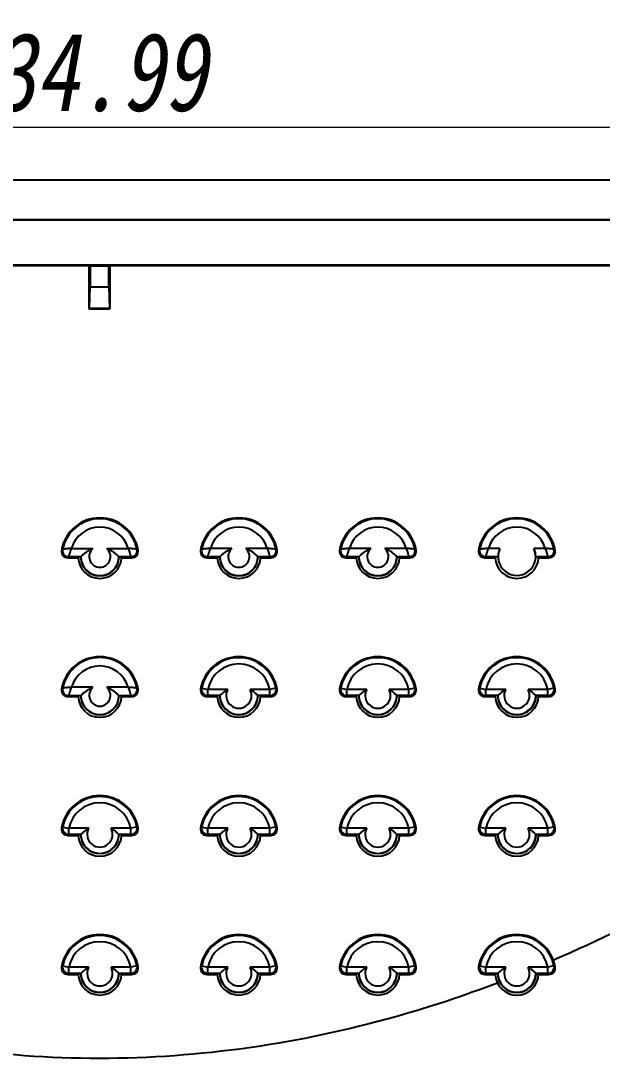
# Model space of a CAD drawing. Header units: millimetres. Extents: x 2099 to 2627, y -288 to 79.
# Drawn here: x 2464.55 to 2492.32, y -47.44 to 2.53 of the extents above; entities that cross this region are included whole.
import ezdxf

# ---------------------------------------------------------------- set-up
doc = ezdxf.new("R2010")
doc.units = ezdxf.units.MM
doc.layers.add('dim', color=82, linetype='Continuous', lineweight=9)
doc.styles.add('wuwei', font='SimSun.ttf', dxfattribs={"width": 0.8, "oblique": 10})
doc.dimstyles.new('wuwei', dxfattribs={"dimscale": 1.5, "dimtxt": 2.5, "dimasz": 1.5, "dimexe": 0.3, "dimexo": 0.3, "dimgap": 0.5, "dimtad": 1, "dimdsep": 46, "dimtxsty": 'wuwei', "dimcen": 0, "dimclrd": 42, "dimclre": 256, "dimclrt": 256, "dimazin": 2, "dimtfac": 1, "dimtofl": 0, "dimtmove": 0, "dimatfit": 3, "dimfxl": 1, "dimlwd": 5, "dimlwe": 5, "dimarcsym": 0})

# ---------------------------------------------------------------- blocks, each defined once
blk = doc.blocks.new('*D30')
at = {"layer": 'Defpoints', "color": 0}
for p in [(2534.802, -2.558), (2534.802, -9.218), (2399.809, -10.885)]:
    blk.add_point(p, dxfattribs=at)
at = {"layer": 'dim', "color": 82, "lineweight": 5, "true_color": 0x35c922}
for p, q in [((2399.809, -10.136), (2399.809, -1.808)), ((2534.802, -8.469), (2534.802, -1.808))]:
    blk.add_line(p, q, dxfattribs=at)
at = {"layer": 'dim', "color": 42, "lineweight": 5}
blk.add_line((2402.809, -2.558), (2531.802, -2.558), dxfattribs=at)
at = {"layer": 'dim', "color": 42}
for points in [[(2402.809, -2.058), (2402.809, -3.058), (2399.809, -2.558)], [(2531.802, -2.058), (2531.802, -3.058), (2534.802, -2.558)]]:
    blk.add_solid(points, dxfattribs=at)
at = {"layer": 'dim', "color": 82, "true_color": 0x4bd605, "insert": (2467.305, 0.067), "char_height": 3.75, "attachment_point": 5, "style": 'wuwei'}
blk.add_mtext('134.99', dxfattribs=at)

msp = doc.modelspace()

# ---------------------------------------------------------------- linework, layer by layer
at = {"color": 7, "linetype": 'Continuous'}
for p, q in [((2535.266, -5.083), (2401.344, -5.083)), ((2401.31, -6.974), (2535.301, -6.974)), ((2535.666, -7), (2401.31, -7)), ((2536.803, -9.15), (2399.811, -9.15)), ((2525.604, -9.184), (2411.007, -9.184)), ((2467.803, -9.184), (2467.855, -9.202)), ((2467.803, -9.184), (2467.803, -11.237)), ((2468.755, -9.202), (2467.855, -9.202)), ((2467.855, -9.202), (2467.855, -10.184)), ((2468.808, -9.184), (2468.755, -9.202)), ((2468.755, -10.184), (2468.755, -9.202)), ((2468.808, -9.184), (2468.808, -11.237)), ((2467.829, -11.211), (2467.855, -10.184)), ((2467.855, -10.184), (2468.755, -10.184)), ((2468.755, -10.184), (2468.782, -11.211)), ((2467.803, -11.237), (2467.829, -11.211)), ((2467.803, -11.237), (2468.808, -11.237)), ((2467.829, -11.211), (2468.782, -11.211)), ((2468.808, -11.237), (2468.782, -11.211)), ((2466.971, -22.693), (2467.996, -22.693)), ((2468.655, -22.693), (2469.681, -22.693)), ((2474.636, -22.693), (2473.611, -22.693)), ((2476.321, -22.693), (2475.295, -22.693)), ((2481.276, -22.693), (2480.251, -22.693)), ((2482.961, -22.693), (2481.935, -22.693)), ((2487.434, -22.693), (2486.891, -22.693)), ((2489.601, -22.693), (2489.057, -22.693)), ((2466.793, -23.135), (2467.285, -23.135)), ((2467.415, -23.093), (2466.843, -23.093)), ((2467.285, -23.135), (2467.326, -23.104)), ((2469.808, -23.093), (2469.236, -23.093)), ((2469.366, -23.135), (2469.858, -23.135)), ((2473.433, -23.135), (2473.925, -23.135)), ((2474.055, -23.093), (2473.483, -23.093)), ((2473.925, -23.135), (2473.966, -23.104)), ((2476.448, -23.093), (2475.876, -23.093)), ((2476.006, -23.135), (2476.498, -23.135)), ((2480.073, -23.135), (2480.565, -23.135)), ((2480.695, -23.093), (2480.123, -23.093)), ((2480.565, -23.135), (2480.606, -23.104)), ((2483.088, -23.093), (2482.516, -23.093)), ((2482.646, -23.135), (2483.138, -23.135)), ((2486.713, -23.135), (2487.205, -23.135)), ((2487.335, -23.093), (2486.763, -23.093)), ((2487.205, -23.135), (2487.246, -23.104)), ((2489.728, -23.093), (2489.156, -23.093)), ((2489.286, -23.135), (2489.778, -23.135)), ((2467.996, -29.333), (2466.971, -29.333)), ((2469.681, -29.333), (2468.655, -29.333)), ((2473.192, -29.373), (2473.486, -29.431)), ((2474.433, -29.431), (2473.486, -29.431)), ((2473.486, -29.731), (2473.486, -29.431)), ((2476.445, -29.431), (2475.498, -29.431)), ((2476.739, -29.373), (2476.445, -29.431)), ((2476.445, -29.731), (2476.445, -29.431)), ((2479.832, -29.373), (2480.126, -29.431)), ((2481.073, -29.431), (2480.126, -29.431)), ((2480.126, -29.731), (2480.126, -29.431)), ((2483.085, -29.431), (2482.138, -29.431)), ((2483.379, -29.373), (2483.085, -29.431)), ((2483.085, -29.731), (2483.085, -29.431)), ((2486.472, -29.373), (2486.766, -29.431)), ((2487.713, -29.431), (2486.766, -29.431)), ((2486.766, -29.731), (2486.766, -29.431)), ((2489.725, -29.431), (2488.778, -29.431)), ((2490.019, -29.373), (2489.725, -29.431)), ((2489.725, -29.731), (2489.725, -29.431)), ((2466.793, -29.775), (2467.285, -29.775)), ((2467.415, -29.733), (2466.843, -29.733)), ((2467.285, -29.775), (2467.326, -29.744)), ((2469.808, -29.733), (2469.236, -29.733)), ((2469.366, -29.775), (2469.858, -29.775)), ((2473.433, -29.775), (2473.925, -29.775)), ((2474.058, -29.731), (2473.486, -29.731)), ((2473.925, -29.775), (2473.966, -29.744)), ((2476.445, -29.731), (2475.873, -29.731)), ((2475.965, -29.744), (2475.986, -29.76)), ((2476.006, -29.775), (2476.498, -29.775)), ((2480.073, -29.775), (2480.565, -29.775)), ((2480.698, -29.731), (2480.126, -29.731)), ((2480.565, -29.775), (2480.606, -29.744)), ((2483.085, -29.731), (2482.513, -29.731)), ((2482.605, -29.744), (2482.626, -29.76)), ((2482.646, -29.775), (2483.138, -29.775)), ((2486.713, -29.775), (2487.205, -29.775)), ((2487.338, -29.731), (2486.766, -29.731)), ((2487.205, -29.775), (2487.246, -29.744)), ((2489.725, -29.731), (2489.153, -29.731)), ((2489.245, -29.744), (2489.266, -29.76)), ((2489.286, -29.775), (2489.778, -29.775)), ((2466.552, -36.013), (2466.846, -36.071)), ((2466.793, -36.415), (2467.285, -36.415)), ((2467.793, -36.071), (2466.846, -36.071)), ((2466.846, -36.371), (2466.846, -36.071)), ((2467.418, -36.371), (2466.846, -36.371)), ((2467.285, -36.415), (2467.326, -36.384)), ((2469.805, -36.071), (2468.858, -36.071)), ((2469.805, -36.371), (2469.233, -36.371)), ((2469.325, -36.384), (2469.346, -36.4)), ((2469.366, -36.415), (2469.858, -36.415)), ((2470.099, -36.013), (2469.805, -36.071)), ((2469.805, -36.371), (2469.805, -36.071)), ((2473.192, -36.013), (2473.486, -36.071)), ((2473.433, -36.415), (2473.925, -36.415)), ((2474.433, -36.071), (2473.486, -36.071)), ((2473.486, -36.371), (2473.486, -36.071)), ((2474.058, -36.371), (2473.486, -36.371)), ((2473.925, -36.415), (2473.966, -36.384)), ((2476.445, -36.071), (2475.498, -36.071)), ((2476.445, -36.371), (2475.873, -36.371)), ((2475.965, -36.384), (2475.986, -36.4)), ((2476.006, -36.415), (2476.498, -36.415)), ((2476.739, -36.013), (2476.445, -36.071)), ((2476.445, -36.371), (2476.445, -36.071)), ((2479.832, -36.013), (2480.126, -36.071)), ((2480.073, -36.415), (2480.565, -36.415)), ((2481.073, -36.071), (2480.126, -36.071)), ((2480.126, -36.371), (2480.126, -36.071)), ((2480.698, -36.371), (2480.126, -36.371)), ((2480.565, -36.415), (2480.606, -36.384)), ((2483.085, -36.071), (2482.138, -36.071)), ((2483.085, -36.371), (2482.513, -36.371)), ((2482.605, -36.384), (2482.626, -36.4)), ((2482.646, -36.415), (2483.138, -36.415)), ((2483.379, -36.013), (2483.085, -36.071)), ((2483.085, -36.371), (2483.085, -36.071)), ((2486.472, -36.013), (2486.766, -36.071)), ((2486.713, -36.415), (2487.205, -36.415)), ((2487.713, -36.071), (2486.766, -36.071)), ((2486.766, -36.371), (2486.766, -36.071)), ((2487.338, -36.371), (2486.766, -36.371)), ((2487.205, -36.415), (2487.246, -36.384)), ((2489.725, -36.071), (2488.778, -36.071)), ((2489.725, -36.371), (2489.153, -36.371)), ((2489.245, -36.384), (2489.266, -36.4)), ((2489.286, -36.415), (2489.778, -36.415)), ((2490.019, -36.013), (2489.725, -36.071)), ((2489.725, -36.371), (2489.725, -36.071)), ((2466.552, -42.653), (2466.846, -42.711)), ((2467.793, -42.711), (2466.846, -42.711)), ((2466.846, -43.011), (2466.846, -42.711)), ((2469.805, -42.711), (2468.858, -42.711)), ((2470.099, -42.653), (2469.805, -42.711)), ((2469.805, -43.011), (2469.805, -42.711)), ((2473.192, -42.653), (2473.486, -42.711)), ((2474.433, -42.711), (2473.486, -42.711)), ((2473.486, -43.011), (2473.486, -42.711)), ((2476.445, -42.711), (2475.498, -42.711)), ((2476.739, -42.653), (2476.445, -42.711)), ((2476.445, -43.011), (2476.445, -42.711)), ((2479.832, -42.653), (2480.126, -42.711)), ((2481.073, -42.711), (2480.126, -42.711)), ((2480.126, -43.011), (2480.126, -42.711)), ((2483.085, -42.711), (2482.138, -42.711)), ((2483.379, -42.653), (2483.085, -42.711)), ((2483.085, -43.011), (2483.085, -42.711)), ((2486.472, -42.653), (2486.766, -42.711)), ((2487.713, -42.711), (2486.766, -42.711)), ((2486.766, -43.011), (2486.766, -42.711)), ((2489.725, -42.711), (2488.778, -42.711)), ((2490.019, -42.653), (2489.725, -42.711)), ((2489.725, -43.011), (2489.725, -42.711)), ((2466.793, -43.055), (2467.285, -43.055)), ((2467.418, -43.011), (2466.846, -43.011)), ((2467.285, -43.055), (2467.326, -43.024)), ((2469.805, -43.011), (2469.233, -43.011)), ((2469.325, -43.024), (2469.346, -43.04)), ((2469.366, -43.055), (2469.858, -43.055)), ((2473.433, -43.055), (2473.925, -43.055)), ((2474.058, -43.011), (2473.486, -43.011)), ((2473.925, -43.055), (2473.966, -43.024)), ((2476.445, -43.011), (2475.873, -43.011)), ((2475.965, -43.024), (2475.986, -43.04)), ((2476.006, -43.055), (2476.498, -43.055)), ((2480.073, -43.055), (2480.565, -43.055)), ((2480.698, -43.011), (2480.126, -43.011)), ((2480.565, -43.055), (2480.606, -43.024)), ((2483.085, -43.011), (2482.513, -43.011)), ((2482.605, -43.024), (2482.626, -43.04)), ((2482.646, -43.055), (2483.138, -43.055)), ((2486.713, -43.055), (2487.205, -43.055)), ((2487.338, -43.011), (2486.766, -43.011)), ((2487.205, -43.055), (2487.246, -43.024)), ((2489.725, -43.011), (2489.153, -43.011)), ((2489.245, -43.024), (2489.266, -43.04)), ((2489.286, -43.055), (2489.778, -43.055))]:
    msp.add_line(p, q, dxfattribs=at)
for centre, radius, start, end in [((2468.325, -23.083), 1.852, 9.1743, 170.8257), ((2468.325, -23.083), 1.81, 11.0587, 168.9413), ((2474.965, -23.083), 1.852, 9.1743, 170.8257), ((2474.965, -23.083), 1.81, 11.0587, 168.9413), ((2481.605, -23.083), 1.852, 9.1743, 170.8257), ((2481.605, -23.083), 1.81, 11.0587, 168.9413), ((2488.245, -23.083), 1.852, 9.1743, 170.8257), ((2488.245, -23.083), 1.81, 11.0587, 168.9413), ((2468.325, -23.083), 1.41, 16.0394, 163.9528), ((2474.965, -23.083), 1.41, 16.0394, 163.9528), ((2481.605, -23.083), 1.41, 16.0394, 163.9528), ((2488.245, -23.083), 1.41, 16.0394, 163.9528), ((2466.793, -22.835), 0.3, 170.8136, 270.0121), ((2469.973, -26.226), 4.89, 134.4548, 135.3163), ((2466.844, -22.793), 0.3, 169.0012, 269.9402), ((2468.325, -23.083), 0.51, 130.2227, 49.7773), ((2469.807, -22.793), 0.3, 270.0608, 10.9982), ((2469.858, -22.835), 0.3, 269.9888, 9.1855), ((2466.668, -26.236), 4.903, 44.6842, 45.5433), ((2473.433, -22.835), 0.3, 170.8136, 270.0121), ((2476.613, -26.226), 4.89, 134.4548, 135.3163), ((2473.484, -22.793), 0.3, 169.0012, 269.9402), ((2475.608, -24.613), 2.172, 129.9118, 133.6965), ((2474.965, -23.083), 0.51, 130.2227, 49.7773), ((2474.323, -24.613), 2.172, 46.3035, 50.0882), ((2476.447, -22.793), 0.3, 270.0608, 10.9982), ((2476.498, -22.835), 0.3, 269.9888, 9.1855), ((2473.308, -26.236), 4.903, 44.6842, 45.5433), ((2480.073, -22.835), 0.3, 170.8136, 270.0121), ((2483.253, -26.226), 4.89, 134.4548, 135.3163), ((2480.124, -22.793), 0.3, 169.0012, 269.9402), ((2482.248, -24.613), 2.172, 129.9118, 133.6965), ((2481.605, -23.083), 0.51, 130.2227, 49.7773), ((2480.963, -24.613), 2.172, 46.3035, 50.0882), ((2483.087, -22.793), 0.3, 270.0608, 10.9982), ((2483.138, -22.835), 0.3, 269.9888, 9.1855), ((2479.948, -26.236), 4.903, 44.6842, 45.5433), ((2486.713, -22.835), 0.3, 170.8136, 270.0121), ((2489.893, -26.226), 4.89, 134.4548, 135.3163), ((2486.764, -22.793), 0.3, 169.0012, 269.9402), ((2488.245, -23.083), 0.9, 154.3445, 25.6555), ((2489.727, -22.793), 0.3, 270.0608, 10.9982), ((2489.778, -22.835), 0.3, 269.9888, 9.1855), ((2486.588, -26.236), 4.903, 44.6842, 45.5433), ((2469.388, -26.183), 4.003, 129.4751, 130.4152), ((2468.325, -23.083), 1.042, 182.8812, 357.1188), ((2468.325, -23.083), 0.921, 181.3034, 358.6966), ((2469.125, -24.782), 2.403, 131.8679, 135.3482), ((2468.325, -23.083), 0.91, 180.6421, 359.3579), ((2465.572, -28.015), 6.181, 52.1339, 52.3721), ((2467.263, -26.183), 4.002, 49.5848, 50.5251), ((2476.028, -26.183), 4.003, 129.4751, 130.4152), ((2474.965, -23.083), 1.042, 182.8812, 357.1188), ((2474.965, -23.083), 0.921, 181.3034, 358.6966), ((2475.819, -24.837), 2.48, 133.653, 135.3328), ((2474.965, -23.083), 0.91, 180.6421, 359.3579), ((2474.112, -24.837), 2.48, 44.6672, 46.347), ((2472.212, -28.015), 6.181, 52.1339, 52.3721), ((2473.903, -26.183), 4.002, 49.5848, 50.5251), ((2482.668, -26.183), 4.003, 129.4751, 130.4152), ((2481.605, -23.083), 1.042, 182.8812, 357.1188), ((2481.605, -23.083), 0.921, 181.3034, 358.6966), ((2482.459, -24.837), 2.48, 133.653, 135.3328), ((2481.605, -23.083), 0.91, 180.6421, 359.3579), ((2480.752, -24.837), 2.48, 44.6672, 46.347), ((2478.852, -28.015), 6.181, 52.1339, 52.3721), ((2480.543, -26.183), 4.002, 49.5848, 50.5251), ((2489.308, -26.183), 4.003, 129.4751, 130.4152), ((2488.245, -23.083), 1.042, 182.8812, 357.1188), ((2485.492, -28.015), 6.181, 52.1339, 52.3721), ((2487.183, -26.183), 4.002, 49.5848, 50.5251), ((2468.325, -29.723), 1.852, 9.1743, 170.8257), ((2468.325, -29.723), 1.81, 11.0587, 168.9413), ((2474.965, -29.723), 1.852, 9.1743, 170.8257), ((2474.965, -29.723), 1.808, 11.1764, 168.8236), ((2481.605, -29.723), 1.852, 9.1743, 170.8257), ((2481.605, -29.723), 1.808, 11.1764, 168.8236), ((2488.245, -29.723), 1.852, 9.1743, 170.8257), ((2488.245, -29.723), 1.808, 11.1764, 168.8236), ((2468.325, -29.723), 1.41, 16.0394, 163.9528), ((2474.965, -29.723), 1.508, 11.1764, 168.8236), ((2481.605, -29.723), 1.508, 11.1764, 168.8236), ((2488.245, -29.723), 1.508, 11.1764, 168.8236), ((2466.793, -29.475), 0.3, 170.8136, 270.0121), ((2469.973, -32.866), 4.89, 134.4548, 135.3163), ((2466.844, -29.433), 0.3, 169.0012, 269.9402), ((2468.325, -29.723), 0.51, 130.2227, 49.7773), ((2469.807, -29.433), 0.3, 270.0608, 10.9982), ((2469.858, -29.475), 0.3, 269.9888, 9.1855), ((2466.668, -32.876), 4.903, 44.6842, 45.5433), ((2473.433, -29.475), 0.3, 170.8136, 270.0121), ((2476.609, -32.862), 4.884, 134.4012, 135.3166), ((2473.487, -29.43), 0.3, 168.8836, 269.94), ((2474.965, -29.723), 0.608, 151.2581, 28.7419), ((2476.444, -29.43), 0.3, 270.061, 11.1154), ((2476.498, -29.475), 0.3, 269.9888, 9.1855), ((2473.322, -32.862), 4.884, 44.6834, 45.5988), ((2480.073, -29.475), 0.3, 170.8136, 270.0121), ((2483.249, -32.862), 4.884, 134.4012, 135.3166), ((2480.127, -29.43), 0.3, 168.8836, 269.94), ((2481.605, -29.723), 0.608, 151.2581, 28.7419), ((2483.084, -29.43), 0.3, 270.061, 11.1154), ((2483.138, -29.475), 0.3, 269.9888, 9.1855), ((2479.962, -32.862), 4.884, 44.6834, 45.5988), ((2486.713, -29.475), 0.3, 170.8136, 270.0121), ((2489.889, -32.862), 4.884, 134.4012, 135.3166), ((2486.767, -29.43), 0.3, 168.8836, 269.94), ((2488.245, -29.723), 0.608, 151.2581, 28.7419), ((2489.724, -29.43), 0.3, 270.061, 11.1154), ((2489.778, -29.475), 0.3, 269.9888, 9.1855), ((2486.602, -32.862), 4.884, 44.6834, 45.5988), ((2469.388, -32.823), 4.003, 129.4751, 130.4152), ((2468.325, -29.723), 1.042, 182.8812, 357.1188), ((2468.325, -29.723), 0.921, 181.3034, 358.6966), ((2469.179, -31.477), 2.48, 133.653, 135.3328), ((2468.325, -29.723), 0.91, 180.6421, 359.3579), ((2468.968, -31.253), 2.172, 129.9118, 133.6965), ((2467.683, -31.253), 2.172, 46.3035, 50.0882), ((2467.472, -31.477), 2.48, 44.6672, 46.347), ((2465.572, -34.655), 6.181, 52.1339, 52.3721), ((2467.263, -32.823), 4.002, 49.5848, 50.5251), ((2476.025, -32.82), 3.998, 129.4168, 130.4155), ((2474.965, -29.723), 1.042, 182.8812, 357.1188), ((2475.909, -31.566), 2.606, 135.2422, 135.6525), ((2474.965, -29.723), 0.921, 181.3034, 358.6966), ((2474.965, -29.723), 0.908, 180.4829, 359.5171), ((2474.022, -31.566), 2.606, 44.3475, 44.7578), ((2472.212, -34.655), 6.181, 52.1339, 52.3721), ((2473.906, -32.82), 3.998, 49.5845, 50.5832), ((2482.665, -32.82), 3.998, 129.4168, 130.4155), ((2481.605, -29.723), 1.042, 182.8812, 357.1188), ((2482.549, -31.566), 2.606, 135.2422, 135.6525), ((2481.605, -29.723), 0.921, 181.3034, 358.6966), ((2481.605, -29.723), 0.908, 180.4829, 359.5171), ((2480.662, -31.566), 2.606, 44.3475, 44.7578), ((2478.852, -34.655), 6.181, 52.1339, 52.3721), ((2480.546, -32.82), 3.998, 49.5845, 50.5832), ((2489.305, -32.82), 3.998, 129.4168, 130.4155), ((2488.245, -29.723), 1.042, 182.8812, 357.1188), ((2489.189, -31.566), 2.606, 135.2422, 135.6525), ((2488.245, -29.723), 0.921, 181.3034, 358.6966), ((2488.245, -29.723), 0.908, 180.4829, 359.5171), ((2487.302, -31.566), 2.606, 44.3475, 44.7578), ((2485.492, -34.655), 6.181, 52.1339, 52.3721), ((2487.186, -32.82), 3.998, 49.5845, 50.5832), ((2468.325, -36.363), 1.852, 9.1743, 170.8257), ((2468.325, -36.363), 1.808, 11.1764, 168.8236), ((2468.325, -36.363), 1.508, 11.1764, 168.8236), ((2474.965, -36.363), 1.852, 9.1743, 170.8257), ((2474.965, -36.363), 1.808, 11.1764, 168.8236), ((2474.965, -36.363), 1.508, 11.1764, 168.8236), ((2481.605, -36.363), 1.852, 9.1743, 170.8257), ((2481.605, -36.363), 1.808, 11.1764, 168.8236), ((2481.605, -36.363), 1.508, 11.1764, 168.8236), ((2488.245, -36.363), 1.852, 9.1743, 170.8257), ((2488.245, -36.363), 1.808, 11.1764, 168.8236), ((2488.245, -36.363), 1.508, 11.1764, 168.8236), ((2466.793, -36.115), 0.3, 170.8136, 270.0121), ((2469.969, -39.502), 4.884, 134.4012, 135.3166), ((2466.847, -36.07), 0.3, 168.8836, 269.94), ((2469.385, -39.46), 3.998, 129.4168, 130.4155), ((2468.325, -36.363), 1.042, 182.8812, 357.1188), ((2469.269, -38.206), 2.606, 135.2422, 135.6525), ((2468.325, -36.363), 0.921, 181.3034, 358.6966), ((2468.325, -36.363), 0.908, 180.4829, 359.5171), ((2468.325, -36.363), 0.608, 151.2581, 28.7419), ((2467.382, -38.206), 2.606, 44.3475, 44.7578), ((2465.572, -41.295), 6.181, 52.1339, 52.3721), ((2469.804, -36.07), 0.3, 270.061, 11.1154), ((2467.266, -39.46), 3.998, 49.5845, 50.5832), ((2469.858, -36.115), 0.3, 269.9888, 9.1855), ((2466.682, -39.502), 4.884, 44.6834, 45.5988), ((2473.433, -36.115), 0.3, 170.8136, 270.0121), ((2476.609, -39.502), 4.884, 134.4012, 135.3166), ((2473.487, -36.07), 0.3, 168.8836, 269.94), ((2476.025, -39.46), 3.998, 129.4168, 130.4155), ((2474.965, -36.363), 1.042, 182.8812, 357.1188), ((2475.909, -38.206), 2.606, 135.2422, 135.6525), ((2474.965, -36.363), 0.921, 181.3034, 358.6966), ((2474.965, -36.363), 0.908, 180.4829, 359.5171), ((2474.965, -36.363), 0.608, 151.2581, 28.7419), ((2474.022, -38.206), 2.606, 44.3475, 44.7578), ((2472.212, -41.295), 6.181, 52.1339, 52.3721), ((2476.444, -36.07), 0.3, 270.061, 11.1154), ((2473.906, -39.46), 3.998, 49.5845, 50.5832), ((2476.498, -36.115), 0.3, 269.9888, 9.1855), ((2473.322, -39.502), 4.884, 44.6834, 45.5988), ((2480.073, -36.115), 0.3, 170.8136, 270.0121), ((2483.249, -39.502), 4.884, 134.4012, 135.3166), ((2480.127, -36.07), 0.3, 168.8836, 269.94), ((2482.665, -39.46), 3.998, 129.4168, 130.4155), ((2481.605, -36.363), 1.042, 182.8812, 357.1188), ((2482.549, -38.206), 2.606, 135.2422, 135.6525), ((2481.605, -36.363), 0.921, 181.3034, 358.6966), ((2481.605, -36.363), 0.908, 180.4829, 359.5171), ((2481.605, -36.363), 0.608, 151.2581, 28.7419), ((2480.662, -38.206), 2.606, 44.3475, 44.7578), ((2478.852, -41.295), 6.181, 52.1339, 52.3721), ((2483.084, -36.07), 0.3, 270.061, 11.1154), ((2480.546, -39.46), 3.998, 49.5845, 50.5832), ((2483.138, -36.115), 0.3, 269.9888, 9.1855), ((2479.962, -39.502), 4.884, 44.6834, 45.5988), ((2486.713, -36.115), 0.3, 170.8136, 270.0121), ((2489.889, -39.502), 4.884, 134.4012, 135.3166), ((2486.767, -36.07), 0.3, 168.8836, 269.94), ((2489.305, -39.46), 3.998, 129.4168, 130.4155), ((2488.245, -36.363), 1.042, 182.8812, 357.1188), ((2489.189, -38.206), 2.606, 135.2422, 135.6525), ((2488.245, -36.363), 0.921, 181.3034, 358.6966), ((2488.245, -36.363), 0.908, 180.4829, 359.5171), ((2488.245, -36.363), 0.608, 151.2581, 28.7419), ((2487.302, -38.206), 2.606, 44.3475, 44.7578), ((2485.492, -41.295), 6.181, 52.1339, 52.3721), ((2489.724, -36.07), 0.3, 270.061, 11.1154), ((2487.186, -39.46), 3.998, 49.5845, 50.5832), ((2489.778, -36.115), 0.3, 269.9888, 9.1855), ((2486.602, -39.502), 4.884, 44.6834, 45.5988), ((2468.325, -43.003), 1.852, 9.1743, 170.8257), ((2468.325, -43.003), 1.808, 11.1764, 168.8236), ((2474.965, -43.003), 1.852, 9.1743, 170.8257), ((2474.965, -43.003), 1.808, 11.1764, 168.8236), ((2481.605, -43.003), 1.852, 9.1743, 170.8257), ((2481.605, -43.003), 1.808, 11.1764, 168.8236), ((2488.245, -43.003), 1.852, 9.1897, 170.8257), ((2488.245, -43.003), 1.808, 11.1764, 168.8236), ((2468.325, -43.003), 1.508, 11.1764, 168.8236), ((2474.965, -43.003), 1.508, 11.1764, 168.8236), ((2481.605, -43.003), 1.508, 11.1764, 168.8236), ((2488.245, -43.003), 1.508, 11.1764, 168.8236), ((2466.793, -42.755), 0.3, 170.8136, 270.0121), ((2469.969, -46.142), 4.884, 134.4012, 135.3166), ((2466.847, -42.71), 0.3, 168.8836, 269.94), ((2468.325, -43.003), 0.608, 151.2581, 28.7419), ((2469.804, -42.71), 0.3, 270.061, 11.1154), ((2469.858, -42.755), 0.3, 269.9888, 9.1855), ((2466.682, -46.142), 4.884, 44.6834, 45.5988), ((2473.433, -42.755), 0.3, 170.8136, 270.0121), ((2476.609, -46.142), 4.884, 134.4012, 135.3166), ((2473.487, -42.71), 0.3, 168.8836, 269.94), ((2474.965, -43.003), 0.608, 151.2581, 28.7419), ((2476.444, -42.71), 0.3, 270.061, 11.1154), ((2476.498, -42.755), 0.3, 269.9888, 9.1855), ((2473.322, -46.142), 4.884, 44.6834, 45.5988), ((2480.073, -42.755), 0.3, 170.8136, 270.0121), ((2483.249, -46.142), 4.884, 134.4012, 135.3166), ((2480.127, -42.71), 0.3, 168.8836, 269.94), ((2481.605, -43.003), 0.608, 151.2581, 28.7419), ((2483.084, -42.71), 0.3, 270.061, 11.1154), ((2483.138, -42.755), 0.3, 269.9888, 9.1855), ((2479.962, -46.142), 4.884, 44.6834, 45.5988), ((2486.713, -42.755), 0.3, 170.8136, 270.0121), ((2489.889, -46.142), 4.884, 134.4012, 135.3166), ((2486.767, -42.71), 0.3, 168.8836, 269.94), ((2488.245, -43.003), 0.608, 151.2581, 28.7419), ((2489.724, -42.71), 0.3, 270.061, 11.1154), ((2489.778, -42.756), 0.3, 269.9824, 9.2231), ((2486.602, -46.142), 4.884, 44.6824, 45.5988), ((2469.385, -46.1), 3.998, 129.4168, 130.4155), ((2468.325, -43.003), 1.042, 182.8812, 357.1188), ((2469.269, -44.846), 2.606, 135.2422, 135.6525), ((2468.325, -43.003), 0.921, 181.3034, 358.6966), ((2468.325, -43.003), 0.908, 180.4829, 359.5171), ((2467.382, -44.846), 2.606, 44.3475, 44.7578), ((2465.572, -47.935), 6.181, 52.1339, 52.3721), ((2467.266, -46.1), 3.998, 49.5845, 50.5832), ((2476.025, -46.1), 3.998, 129.4168, 130.4155), ((2474.965, -43.003), 1.042, 182.8812, 357.1188), ((2475.909, -44.846), 2.606, 135.2422, 135.6525), ((2474.965, -43.003), 0.921, 181.3034, 358.6966), ((2474.965, -43.003), 0.908, 180.4829, 359.5171), ((2474.022, -44.846), 2.606, 44.3475, 44.7578), ((2472.212, -47.935), 6.181, 52.1339, 52.3721), ((2473.906, -46.1), 3.998, 49.5845, 50.5832), ((2482.665, -46.1), 3.998, 129.4168, 130.4155), ((2481.605, -43.003), 1.042, 182.8812, 357.1188), ((2482.549, -44.846), 2.606, 135.2422, 135.6525), ((2481.605, -43.003), 0.921, 181.3034, 358.6966), ((2481.605, -43.003), 0.908, 180.4829, 359.5171), ((2480.662, -44.846), 2.606, 44.3475, 44.7578), ((2478.852, -47.935), 6.181, 52.1339, 52.3721), ((2480.546, -46.1), 3.998, 49.5845, 50.5832), ((2489.305, -46.1), 3.998, 129.4168, 130.4155), ((2488.246, -43.004), 1.042, 182.8812, 357.0769), ((2489.189, -44.846), 2.606, 135.2422, 135.6525), ((2488.245, -43.003), 0.921, 181.3034, 358.6966), ((2488.245, -43.003), 0.908, 180.4829, 359.5171), ((2487.302, -44.846), 2.606, 44.3475, 44.7578), ((2485.493, -47.934), 6.18, 52.1329, 52.3716), ((2487.186, -46.1), 3.999, 49.5816, 50.5832)]:
    msp.add_arc(centre, radius, start, end, dxfattribs=at)
for points, start_tangent, end_tangent in [([(2466.97, -22.693), (2466.877, -22.698), (2466.794, -22.705), (2466.725, -22.712), (2466.67, -22.719), (2466.627, -22.724), (2466.594, -22.729), (2466.57, -22.732), (2466.549, -22.736)], (-0.998513, -0.054508), (-0.992734, -0.12033)), ([(2466.843, -23.093), (2466.849, -23.073), (2466.856, -23.05), (2466.866, -23.019), (2466.879, -22.978), (2466.895, -22.926), (2466.916, -22.86), (2466.941, -22.782), (2466.97, -22.693)], (0.288763, 0.957401), (0.328337, 0.944561)), ([(2467.521, -22.992), (2467.643, -22.892), (2467.802, -22.785), (2467.996, -22.693)], (0.745573, 0.666424), (0.939026, 0.343846)), ([(2468.655, -22.693), (2468.849, -22.785), (2469.008, -22.892), (2469.13, -22.992), (2469.207, -23.065), (2469.236, -23.093)], (0.939026, -0.343846), (0.703134, -0.711058)), ([(2469.681, -22.693), (2469.71, -22.782), (2469.735, -22.859), (2469.756, -22.925), (2469.772, -22.978), (2469.785, -23.02), (2469.795, -23.051), (2469.801, -23.072), (2469.808, -23.093)], (0.328898, -0.944366), (0.290032, -0.957017)), ([(2470.102, -22.736), (2470.08, -22.732), (2470.057, -22.729), (2470.025, -22.724), (2469.981, -22.719), (2469.925, -22.712), (2469.856, -22.705), (2469.774, -22.698), (2469.681, -22.693)], (-0.988678, 0.150053), (-0.998481, 0.055096)), ([(2473.61, -22.693), (2473.517, -22.698), (2473.434, -22.705), (2473.365, -22.712), (2473.31, -22.719), (2473.267, -22.724), (2473.234, -22.729), (2473.21, -22.732), (2473.189, -22.736)], (-0.998513, -0.054508), (-0.992734, -0.12033)), ([(2473.483, -23.093), (2473.489, -23.073), (2473.496, -23.05), (2473.506, -23.019), (2473.519, -22.978), (2473.535, -22.926), (2473.556, -22.86), (2473.581, -22.782), (2473.61, -22.693)], (0.288763, 0.957401), (0.328337, 0.944561)), ([(2474.214, -22.947), (2474.347, -22.846), (2474.491, -22.758), (2474.636, -22.693)], (0.767655, 0.640864), (0.939026, 0.343846)), ([(2475.717, -22.947), (2475.584, -22.846), (2475.44, -22.758), (2475.295, -22.693)], (-0.767655, 0.640864), (-0.939026, 0.343846)), ([(2476.321, -22.693), (2476.35, -22.782), (2476.375, -22.859), (2476.396, -22.925), (2476.412, -22.978), (2476.425, -23.02), (2476.435, -23.051), (2476.441, -23.072), (2476.448, -23.093)], (0.328898, -0.944366), (0.290032, -0.957017)), ([(2476.742, -22.736), (2476.72, -22.732), (2476.697, -22.729), (2476.665, -22.724), (2476.621, -22.719), (2476.565, -22.712), (2476.496, -22.705), (2476.414, -22.698), (2476.321, -22.693)], (-0.988678, 0.150053), (-0.998481, 0.055096)), ([(2480.25, -22.693), (2480.157, -22.698), (2480.074, -22.705), (2480.005, -22.712), (2479.95, -22.719), (2479.907, -22.724), (2479.874, -22.729), (2479.85, -22.732), (2479.829, -22.736)], (-0.998513, -0.054508), (-0.992734, -0.12033)), ([(2480.123, -23.093), (2480.129, -23.073), (2480.136, -23.05), (2480.146, -23.019), (2480.159, -22.978), (2480.175, -22.926), (2480.196, -22.86), (2480.221, -22.782), (2480.25, -22.693)], (0.288763, 0.957401), (0.328337, 0.944561)), ([(2480.854, -22.947), (2480.987, -22.846), (2481.131, -22.758), (2481.276, -22.693)], (0.767655, 0.640864), (0.939026, 0.343846)), ([(2482.357, -22.947), (2482.224, -22.846), (2482.08, -22.758), (2481.935, -22.693)], (-0.767655, 0.640864), (-0.939026, 0.343846)), ([(2482.961, -22.693), (2482.99, -22.782), (2483.015, -22.859), (2483.036, -22.925), (2483.052, -22.978), (2483.065, -23.02), (2483.075, -23.051), (2483.081, -23.072), (2483.088, -23.093)], (0.328898, -0.944366), (0.290032, -0.957017)), ([(2483.382, -22.736), (2483.36, -22.732), (2483.337, -22.729), (2483.305, -22.724), (2483.261, -22.719), (2483.205, -22.712), (2483.136, -22.705), (2483.054, -22.698), (2482.961, -22.693)], (-0.988678, 0.150053), (-0.998481, 0.055096)), ([(2486.89, -22.693), (2486.797, -22.698), (2486.714, -22.705), (2486.645, -22.712), (2486.59, -22.719), (2486.547, -22.724), (2486.514, -22.729), (2486.49, -22.732), (2486.469, -22.736)], (-0.998513, -0.054508), (-0.992734, -0.12033)), ([(2486.763, -23.093), (2486.769, -23.073), (2486.776, -23.05), (2486.786, -23.019), (2486.799, -22.978), (2486.815, -22.926), (2486.836, -22.86), (2486.861, -22.782), (2486.89, -22.693)], (0.288763, 0.957401), (0.328337, 0.944561)), ([(2489.142, -22.972), (2489.113, -22.842), (2489.057, -22.693)], (-0.210454, 0.977604), (-0.432959, 0.901414)), ([(2489.601, -22.693), (2489.63, -22.782), (2489.655, -22.859), (2489.676, -22.925), (2489.692, -22.978), (2489.705, -23.02), (2489.715, -23.051), (2489.721, -23.072), (2489.728, -23.093)], (0.328898, -0.944366), (0.290032, -0.957017)), ([(2490.022, -22.736), (2490, -22.732), (2489.977, -22.729), (2489.945, -22.724), (2489.901, -22.719), (2489.845, -22.712), (2489.776, -22.705), (2489.694, -22.698), (2489.601, -22.693)], (-0.988678, 0.150053), (-0.998481, 0.055096)), ([(2466.97, -29.333), (2466.877, -29.338), (2466.794, -29.345), (2466.725, -29.352), (2466.67, -29.359), (2466.627, -29.364), (2466.594, -29.369), (2466.57, -29.372), (2466.549, -29.376)], (-0.998513, -0.054508), (-0.992734, -0.12033)), ([(2466.843, -29.733), (2466.849, -29.713), (2466.856, -29.69), (2466.866, -29.659), (2466.879, -29.618), (2466.895, -29.566), (2466.916, -29.5), (2466.941, -29.422), (2466.97, -29.333)], (0.288763, 0.957401), (0.328337, 0.944561)), ([(2467.574, -29.587), (2467.707, -29.486), (2467.851, -29.398), (2467.996, -29.333)], (0.767655, 0.640864), (0.939026, 0.343846)), ([(2469.077, -29.587), (2468.944, -29.486), (2468.8, -29.398), (2468.655, -29.333)], (-0.767655, 0.640864), (-0.939026, 0.343846)), ([(2469.681, -29.333), (2469.71, -29.422), (2469.735, -29.499), (2469.756, -29.565), (2469.772, -29.618), (2469.785, -29.66), (2469.795, -29.691), (2469.801, -29.712), (2469.808, -29.733)], (0.328898, -0.944366), (0.290032, -0.957017)), ([(2470.102, -29.376), (2470.08, -29.372), (2470.057, -29.369), (2470.025, -29.364), (2469.981, -29.359), (2469.925, -29.352), (2469.856, -29.345), (2469.774, -29.338), (2469.681, -29.333)], (-0.988678, 0.150053), (-0.998481, 0.055096)), ([(2474.058, -29.731), (2474.104, -29.686), (2474.197, -29.601), (2474.312, -29.51), (2474.433, -29.431)], (0.704121, 0.71008), (0.860484, 0.509478)), ([(2475.873, -29.731), (2475.827, -29.686), (2475.734, -29.601), (2475.619, -29.51), (2475.498, -29.431)], (-0.704121, 0.71008), (-0.860484, 0.509478)), ([(2480.698, -29.731), (2480.744, -29.686), (2480.837, -29.601), (2480.952, -29.51), (2481.073, -29.431)], (0.704121, 0.71008), (0.860484, 0.509478)), ([(2482.513, -29.731), (2482.467, -29.686), (2482.374, -29.601), (2482.259, -29.51), (2482.138, -29.431)], (-0.704121, 0.71008), (-0.860484, 0.509478)), ([(2487.713, -29.431), (2487.591, -29.511), (2487.49, -29.59), (2487.411, -29.66), (2487.358, -29.71), (2487.338, -29.731)], (-0.860484, -0.509478), (-0.704121, -0.71008)), ([(2489.153, -29.731), (2489.132, -29.71), (2489.08, -29.66), (2489.001, -29.59), (2488.897, -29.509), (2488.778, -29.431)], (-0.704121, 0.71008), (-0.860484, 0.509478)), ([(2423.212, -29.76), (2428.66, -37.839), (2434.565, -45.871), (2437.666, -49.733), (2440.854, -53.422), (2444.118, -56.881), (2447.449, -60.056), (2450.837, -62.892), (2454.273, -65.335), (2457.748, -67.33), (2461.251, -68.823), (2463.01, -69.364), (2464.773, -69.759), (2466.539, -70.001), (2468.305, -70.083), (2470.072, -70.001), (2471.837, -69.759), (2475.36, -68.823), (2478.863, -67.33), (2482.338, -65.335), (2485.774, -62.892), (2489.162, -60.055), (2492.493, -56.881), (2495.757, -53.422), (2498.944, -49.733), (2502.046, -45.871), (2507.951, -37.839), (2513.399, -29.76)], (0.546609, -0.837388), (0.54661, 0.837387)), ([(2509.453, -30.23), (2503.045, -35.022), (2496.365, -39.212), (2489.991, -42.382)], (-0.779977, -0.625809), (-0.919443, -0.393224)), ([(2467.418, -36.371), (2467.464, -36.326), (2467.557, -36.241), (2467.672, -36.15), (2467.793, -36.071)], (0.704121, 0.71008), (0.860484, 0.509478)), ([(2469.233, -36.371), (2469.187, -36.326), (2469.094, -36.241), (2468.979, -36.15), (2468.858, -36.071)], (-0.704121, 0.71008), (-0.860484, 0.509478)), ([(2474.058, -36.371), (2474.104, -36.326), (2474.197, -36.241), (2474.312, -36.15), (2474.433, -36.071)], (0.704121, 0.71008), (0.860484, 0.509478)), ([(2475.873, -36.371), (2475.827, -36.326), (2475.734, -36.241), (2475.619, -36.15), (2475.498, -36.071)], (-0.704121, 0.71008), (-0.860484, 0.509478)), ([(2480.698, -36.371), (2480.744, -36.326), (2480.837, -36.241), (2480.952, -36.15), (2481.073, -36.071)], (0.704121, 0.71008), (0.860484, 0.509478)), ([(2482.513, -36.371), (2482.467, -36.326), (2482.374, -36.241), (2482.259, -36.15), (2482.138, -36.071)], (-0.704121, 0.71008), (-0.860484, 0.509478)), ([(2487.338, -36.371), (2487.384, -36.326), (2487.477, -36.241), (2487.592, -36.15), (2487.713, -36.071)], (0.704121, 0.71008), (0.860484, 0.509478)), ([(2489.153, -36.371), (2489.107, -36.326), (2489.014, -36.241), (2488.899, -36.15), (2488.778, -36.071)], (-0.704121, 0.71008), (-0.860484, 0.509478)), ([(2467.418, -43.011), (2467.464, -42.966), (2467.557, -42.881), (2467.672, -42.79), (2467.793, -42.711)], (0.704121, 0.71008), (0.860484, 0.509478)), ([(2469.233, -43.011), (2469.187, -42.966), (2469.094, -42.881), (2468.979, -42.79), (2468.858, -42.711)], (-0.704121, 0.71008), (-0.860484, 0.509478)), ([(2474.058, -43.011), (2474.104, -42.966), (2474.197, -42.881), (2474.312, -42.79), (2474.433, -42.711)], (0.704121, 0.71008), (0.860484, 0.509478)), ([(2475.873, -43.011), (2475.827, -42.966), (2475.734, -42.881), (2475.619, -42.79), (2475.498, -42.711)], (-0.704121, 0.71008), (-0.860484, 0.509478)), ([(2480.698, -43.011), (2480.744, -42.966), (2480.837, -42.881), (2480.952, -42.79), (2481.073, -42.711)], (0.704121, 0.71008), (0.860484, 0.509478)), ([(2482.513, -43.011), (2482.467, -42.966), (2482.374, -42.881), (2482.259, -42.79), (2482.138, -42.711)], (-0.704121, 0.71008), (-0.860484, 0.509478)), ([(2487.338, -43.011), (2487.384, -42.966), (2487.477, -42.881), (2487.592, -42.79), (2487.713, -42.711)], (0.704121, 0.71008), (0.860484, 0.509478)), ([(2489.153, -43.011), (2489.107, -42.966), (2489.014, -42.881), (2488.899, -42.79), (2488.778, -42.711)], (-0.704121, 0.71008), (-0.860484, 0.509478)), ([(2487.315, -43.472), (2482.467, -45.079), (2468.305, -47.074), (2454.144, -45.079), (2449.329, -43.485)], (-0.934627, -0.355629), (-0.934836, 0.355079))]:
    msp.add_spline(points, degree=3, dxfattribs=dict(at, start_tangent=start_tangent, end_tangent=end_tangent))

# ---------------------------------------------------------------- dimensions: what is measured, and where the dimension line sits
at = {"layer": 'dim'}
dim = msp.add_linear_dim(base=(2534.802, -2.558), p1=(2399.809, -10.885), p2=(2534.802, -9.218), dimstyle='wuwei', override={"dimasz": 2, "dimexe": 0.49975, "dimexo": 0.49975, "dimgap": 0.49975}, dxfattribs=at)
dim.commit()
dim.dimension.update_dxf_attribs({"geometry": '*D30', "text_midpoint": (2467.305, 0.067)})

doc.saveas('drawing.dxf')
